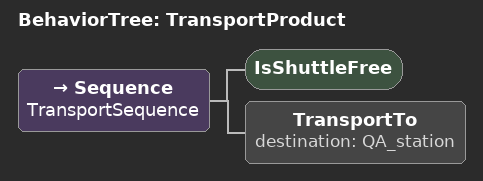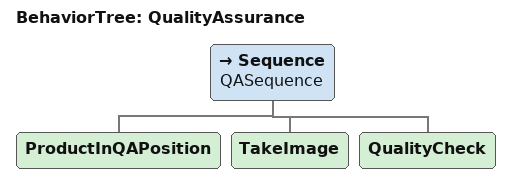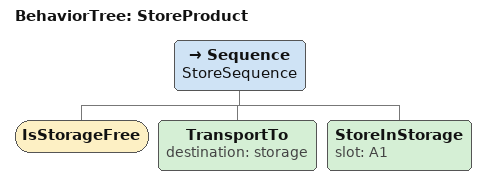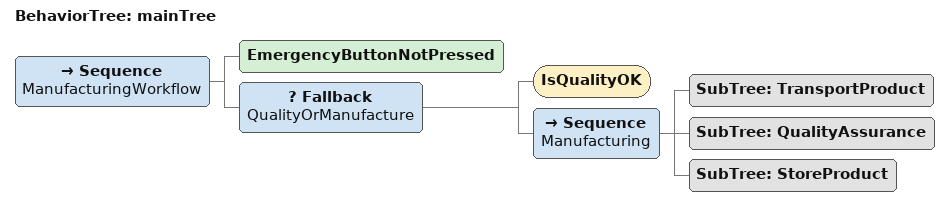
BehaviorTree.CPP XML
<?xml version="1.0" encoding="UTF-8"?>
<root BTCPP_format="4" main_tree_to_execute="mainTree">

    <BehaviorTree ID="TransportProduct">
        <Sequence name="TransportSequence">
            <IsShuttleFree/>
            <TransportTo destination="QA_station"/>
        </Sequence>
    </BehaviorTree>

    <BehaviorTree ID="QualityAssurance">
        <Sequence name="QASequence">
            <ProductInQAPosition/>
            <TakeImage/>
            <QualityCheck/>
        </Sequence>
    </BehaviorTree>

    <BehaviorTree ID="StoreProduct">
        <Sequence name="StoreSequence">
            <IsStorageFree/>
            <TransportTo destination="storage"/>
            <StoreInStorage slot="A1"/>
        </Sequence>
    </BehaviorTree>

    <!-- ====================================================================
         MAIN TREE
    ==================================================================== -->
    <BehaviorTree ID="mainTree">
        <Sequence name="ManufacturingWorkflow">
            <EmergencyButtonNotPressed/>
            <Fallback name="QualityOrManufacture">
                <IsQualityOK/>
                <Sequence name="Manufacturing">
                    <SubTree ID="TransportProduct"/>
                    <SubTree ID="QualityAssurance"/>
                    <SubTree ID="StoreProduct"/>
                </Sequence>
            </Fallback>
        </Sequence>
    </BehaviorTree>

    <!-- ====================================================================
         TREE NODES MODEL - metadata for Groot2
    ==================================================================== -->

</root>
